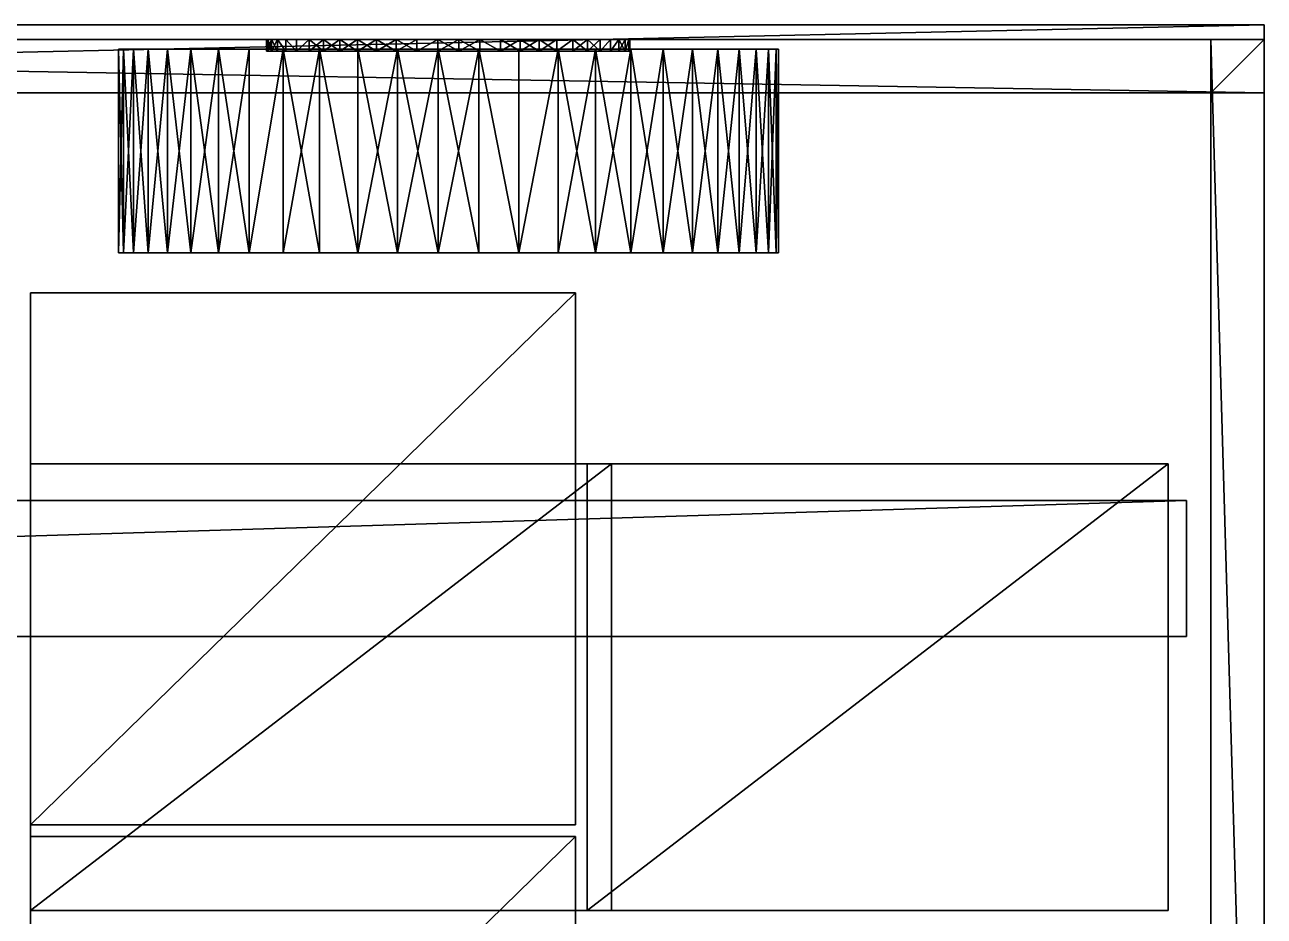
# Model space of a CAD drawing. Header units: millimetres. Extents: x -2048 to 3140, y -951 to 960.
# Drawn here: x 1864 to 3140, y 42 to 960 of the extents above; entities that cross this region are included whole.
import ezdxf

# ---------------------------------------------------------------- set-up
doc = ezdxf.new("R2010")
doc.units = ezdxf.units.MM

msp = doc.modelspace()

# ---------------------------------------------------------------- linework, layer by layer
at = {"layer": 'CAD_75LAB'}
for points in [[(3140, 960, 790), (3140, 960, 720), (-40, 960, 720)], [(3140, 960, 790), (-40, 960, 720), (-40, 960, 790)], [(3140, 960, 720), (-40, 890, 720), (-40, 960, 720)], [(3140, 960, 720), (3140, 890, 720), (-40, 890, 720)], [(3140, 960, 790), (-40, 960, 790), (-40, 890, 790)], [(3140, 960, 790), (-40, 890, 790), (3140, 890, 790)], [(3140, 890, 790), (3140, 890, 720), (3140, 960, 720)], [(3140, 890, 790), (3140, 960, 720), (3140, 960, 790)], [(3140, 945, 630), (-40, 945, 630), (-40, 945, 720)], [(3140, 945, 720), (3140, 945, 630), (-40, 945, 720)], [(3140, -945, 630), (-40, -945, 630), (-40, 945, 630)], [(3140, 945, 630), (3140, -945, 630), (-40, 945, 630)], [(3140, -945, 720), (-40, 945, 720), (-40, -945, 720)], [(3140, 945, 720), (-40, 945, 720), (3140, -945, 720)], [(3140, 945, 2610), (-40, 945, 2610), (-40, 945, 2665)], [(3140, 945, 2665), (3140, 945, 2610), (-40, 945, 2665)], [(3140, 890, 2610), (-40, 890, 2610), (-40, 945, 2610)], [(3140, 945, 2610), (3140, 890, 2610), (-40, 945, 2610)], [(3140, 890, 2665), (-40, 945, 2665), (-40, 890, 2665)], [(3140, 945, 2665), (-40, 945, 2665), (3140, 890, 2665)], [(2113, 933, 340), (2114.26, 933, 361.71), (2114.26, 945, 361.71)], [(2113, 933, 340), (2114.26, 945, 361.71), (2113, 945, 340)], [(2113, 933, 340), (2113, 945, 340), (2114.26, 945, 318.29)], [(2114.26, 933, 318.29), (2113, 933, 340), (2114.26, 945, 318.29)], [(2114.26, 945, 361.71), (2114.26, 945, 318.29), (2113, 945, 340)], [(2114.26, 933, 361.71), (2118.04, 933, 383.13), (2118.04, 945, 383.13)], [(2114.26, 933, 361.71), (2118.04, 945, 383.13), (2114.26, 945, 361.71)], [(2118.04, 933, 296.87), (2114.26, 933, 318.29), (2114.26, 945, 318.29)], [(2118.04, 933, 296.87), (2114.26, 945, 318.29), (2118.04, 945, 296.87)], [(2114.26, 945, 318.29), (2124.28, 945, 276.04), (2118.04, 945, 296.87)], [(2114.26, 945, 361.71), (2124.28, 945, 276.04), (2114.26, 945, 318.29)], [(2143.76, 945, 442.76), (2114.26, 945, 361.71), (2118.04, 945, 383.13)], [(2143.76, 945, 442.76), (2124.28, 945, 276.04), (2114.26, 945, 361.71)], [(2118.04, 933, 383.13), (2124.28, 933, 403.96), (2124.28, 945, 403.96)], [(2118.04, 933, 383.13), (2124.28, 945, 403.96), (2118.04, 945, 383.13)], [(2124.28, 933, 276.04), (2118.04, 933, 296.87), (2118.04, 945, 296.87)], [(2124.28, 933, 276.04), (2118.04, 945, 296.87), (2124.28, 945, 276.04)], [(2143.76, 945, 442.76), (2118.04, 945, 383.13), (2124.28, 945, 403.96)], [(2132.89, 933, 423.93), (2132.89, 945, 423.93), (2124.28, 945, 403.96)], [(2124.28, 933, 403.96), (2132.89, 933, 423.93), (2124.28, 945, 403.96)], [(2132.89, 933, 256.07), (2124.28, 933, 276.04), (2124.28, 945, 276.04)], [(2132.89, 933, 256.07), (2124.28, 945, 276.04), (2132.89, 945, 256.07)], [(2124.28, 945, 276.04), (2156.75, 945, 219.8), (2132.89, 945, 256.07)], [(2143.76, 945, 442.76), (2124.28, 945, 403.96), (2132.89, 945, 423.93)], [(2143.76, 945, 442.76), (2156.75, 945, 219.8), (2124.28, 945, 276.04)], [(2143.76, 933, 442.76), (2143.76, 945, 442.76), (2132.89, 945, 423.93)], [(2132.89, 933, 423.93), (2143.76, 933, 442.76), (2132.89, 945, 423.93)], [(2143.76, 933, 237.24), (2132.89, 933, 256.07), (2132.89, 945, 256.07)], [(2143.76, 933, 237.24), (2132.89, 945, 256.07), (2143.76, 945, 237.24)], [(2132.89, 945, 256.07), (2156.75, 945, 219.8), (2143.76, 945, 237.24)], [(2143.76, 933, 442.76), (2156.75, 945, 460.2), (2143.76, 945, 442.76)], [(2143.76, 933, 442.76), (2156.75, 933, 460.2), (2156.75, 945, 460.2)], [(2143.76, 933, 237.24), (2143.76, 945, 237.24), (2156.75, 945, 219.8)], [(2156.75, 933, 219.8), (2143.76, 933, 237.24), (2156.75, 945, 219.8)], [(2353.63, 945, 519.14), (2156.75, 945, 219.8), (2143.76, 945, 442.76)], [(2353.63, 945, 519.14), (2143.76, 945, 442.76), (2156.75, 945, 460.2)], [(2156.75, 933, 460.2), (2171.67, 945, 476.02), (2156.75, 945, 460.2)], [(2156.75, 933, 460.2), (2171.67, 933, 476.02), (2171.67, 945, 476.02)], [(2171.67, 933, 203.98), (2156.75, 933, 219.8), (2156.75, 945, 219.8)], [(2171.67, 933, 203.98), (2156.75, 945, 219.8), (2171.67, 945, 203.98)], [(2188.33, 945, 190), (2171.67, 945, 203.98), (2156.75, 945, 219.8)], [(2246.37, 945, 160.86), (2188.33, 945, 190), (2156.75, 945, 219.8)], [(2188.33, 945, 490), (2156.75, 945, 460.2), (2171.67, 945, 476.02)], [(2475.72, 945, 276.04), (2246.37, 945, 160.86), (2156.75, 945, 219.8)], [(2353.63, 945, 519.14), (2475.72, 945, 276.04), (2156.75, 945, 219.8)], [(2353.63, 945, 519.14), (2156.75, 945, 460.2), (2188.33, 945, 490)], [(2171.67, 933, 476.02), (2188.33, 945, 490), (2171.67, 945, 476.02)], [(2171.67, 933, 476.02), (2188.33, 933, 490), (2188.33, 945, 490)], [(2188.33, 933, 190), (2171.67, 933, 203.98), (2171.67, 945, 203.98)], [(2188.33, 933, 190), (2171.67, 945, 203.98), (2188.33, 945, 190)], [(2188.33, 933, 490), (2206.5, 945, 501.95), (2188.33, 945, 490)], [(2188.33, 933, 490), (2206.5, 933, 501.95), (2206.5, 945, 501.95)], [(2206.5, 933, 178.05), (2188.33, 933, 190), (2188.33, 945, 190)], [(2206.5, 933, 178.05), (2188.33, 945, 190), (2206.5, 945, 178.05)], [(2225.93, 945, 168.29), (2206.5, 945, 178.05), (2188.33, 945, 190)], [(2246.37, 945, 160.86), (2225.93, 945, 168.29), (2188.33, 945, 190)], [(2246.37, 945, 519.14), (2188.33, 945, 490), (2206.5, 945, 501.95)], [(2353.63, 945, 519.14), (2188.33, 945, 490), (2246.37, 945, 519.14)], [(2206.5, 933, 501.95), (2225.93, 945, 511.71), (2206.5, 945, 501.95)], [(2206.5, 933, 501.95), (2225.93, 933, 511.71), (2225.93, 945, 511.71)], [(2225.93, 933, 168.29), (2206.5, 933, 178.05), (2206.5, 945, 178.05)], [(2225.93, 933, 168.29), (2206.5, 945, 178.05), (2225.93, 945, 168.29)], [(2246.37, 945, 519.14), (2206.5, 945, 501.95), (2225.93, 945, 511.71)], [(2246.37, 933, 519.14), (2246.37, 945, 519.14), (2225.93, 945, 511.71)], [(2225.93, 933, 511.71), (2246.37, 933, 519.14), (2225.93, 945, 511.71)], [(2225.93, 933, 168.29), (2225.93, 945, 168.29), (2246.37, 945, 160.86)], [(2246.37, 933, 160.86), (2225.93, 933, 168.29), (2246.37, 945, 160.86)], [(2246.37, 933, 519.14), (2267.53, 945, 524.16), (2246.37, 945, 519.14)], [(2246.37, 933, 519.14), (2267.53, 933, 524.16), (2267.53, 945, 524.16)], [(2267.53, 933, 155.84), (2246.37, 933, 160.86), (2246.37, 945, 160.86)], [(2267.53, 933, 155.84), (2246.37, 945, 160.86), (2267.53, 945, 155.84)], [(2310.87, 945, 153.32), (2267.53, 945, 155.84), (2246.37, 945, 160.86)], [(2332.47, 945, 155.84), (2310.87, 945, 153.32), (2246.37, 945, 160.86)], [(2475.72, 945, 276.04), (2332.47, 945, 155.84), (2246.37, 945, 160.86)], [(2332.47, 945, 524.16), (2246.37, 945, 519.14), (2267.53, 945, 524.16)], [(2353.63, 945, 519.14), (2246.37, 945, 519.14), (2332.47, 945, 524.16)], [(2267.53, 933, 524.16), (2289.13, 945, 526.68), (2267.53, 945, 524.16)], [(2267.53, 933, 524.16), (2289.13, 933, 526.68), (2289.13, 945, 526.68)], [(2267.53, 933, 155.84), (2267.53, 945, 155.84), (2289.13, 945, 153.32)], [(2289.13, 933, 153.32), (2267.53, 933, 155.84), (2289.13, 945, 153.32)], [(2310.87, 945, 153.32), (2289.13, 945, 153.32), (2267.53, 945, 155.84)], [(2332.47, 945, 524.16), (2267.53, 945, 524.16), (2289.13, 945, 526.68)], [(2289.13, 933, 526.68), (2310.87, 945, 526.68), (2289.13, 945, 526.68)], [(2289.13, 933, 526.68), (2310.87, 933, 526.68), (2310.87, 945, 526.68)], [(2310.87, 933, 153.32), (2289.13, 933, 153.32), (2289.13, 945, 153.32)], [(2310.87, 933, 153.32), (2289.13, 945, 153.32), (2310.87, 945, 153.32)], [(2332.47, 945, 524.16), (2289.13, 945, 526.68), (2310.87, 945, 526.68)], [(2310.87, 933, 526.68), (2332.47, 933, 524.16), (2332.47, 945, 524.16)], [(2310.87, 933, 526.68), (2332.47, 945, 524.16), (2310.87, 945, 526.68)], [(2332.47, 933, 155.84), (2310.87, 933, 153.32), (2310.87, 945, 153.32)], [(2332.47, 933, 155.84), (2310.87, 945, 153.32), (2332.47, 945, 155.84)], [(2353.63, 933, 519.14), (2353.63, 945, 519.14), (2332.47, 945, 524.16)], [(2332.47, 933, 524.16), (2353.63, 933, 519.14), (2332.47, 945, 524.16)], [(2353.63, 933, 160.86), (2332.47, 933, 155.84), (2332.47, 945, 155.84)], [(2353.63, 933, 160.86), (2332.47, 945, 155.84), (2353.63, 945, 160.86)], [(2411.67, 945, 190), (2353.63, 945, 160.86), (2332.47, 945, 155.84)], [(2475.72, 945, 276.04), (2411.67, 945, 190), (2332.47, 945, 155.84)], [(2353.63, 933, 519.14), (2374.07, 933, 511.71), (2374.07, 945, 511.71)], [(2353.63, 933, 519.14), (2374.07, 945, 511.71), (2353.63, 945, 519.14)], [(2374.07, 933, 168.29), (2353.63, 933, 160.86), (2353.63, 945, 160.86)], [(2374.07, 933, 168.29), (2353.63, 945, 160.86), (2374.07, 945, 168.29)], [(2393.5, 945, 178.05), (2374.07, 945, 168.29), (2353.63, 945, 160.86)], [(2411.67, 945, 190), (2393.5, 945, 178.05), (2353.63, 945, 160.86)], [(2393.5, 945, 501.95), (2475.72, 945, 276.04), (2353.63, 945, 519.14)], [(2393.5, 945, 501.95), (2353.63, 945, 519.14), (2374.07, 945, 511.71)], [(2374.07, 933, 511.71), (2393.5, 933, 501.95), (2393.5, 945, 501.95)], [(2374.07, 933, 511.71), (2393.5, 945, 501.95), (2374.07, 945, 511.71)], [(2393.5, 933, 178.05), (2374.07, 933, 168.29), (2374.07, 945, 168.29)], [(2393.5, 933, 178.05), (2374.07, 945, 168.29), (2393.5, 945, 178.05)], [(2393.5, 933, 501.95), (2411.67, 933, 490), (2411.67, 945, 490)], [(2393.5, 933, 501.95), (2411.67, 945, 490), (2393.5, 945, 501.95)], [(2411.67, 933, 190), (2393.5, 945, 178.05), (2411.67, 945, 190)], [(2411.67, 933, 190), (2393.5, 933, 178.05), (2393.5, 945, 178.05)], [(2393.5, 945, 501.95), (2467.11, 945, 423.93), (2475.72, 945, 276.04)], [(2428.33, 945, 476.02), (2393.5, 945, 501.95), (2411.67, 945, 490)], [(2428.33, 945, 476.02), (2467.11, 945, 423.93), (2393.5, 945, 501.95)], [(2411.67, 933, 490), (2428.33, 933, 476.02), (2428.33, 945, 476.02)], [(2411.67, 933, 490), (2428.33, 945, 476.02), (2411.67, 945, 490)], [(2411.67, 933, 190), (2411.67, 945, 190), (2428.33, 945, 203.98)], [(2428.33, 933, 203.98), (2411.67, 933, 190), (2428.33, 945, 203.98)], [(2456.24, 945, 237.24), (2428.33, 945, 203.98), (2411.67, 945, 190)], [(2467.11, 945, 256.07), (2456.24, 945, 237.24), (2411.67, 945, 190)], [(2475.72, 945, 276.04), (2467.11, 945, 256.07), (2411.67, 945, 190)], [(2443.25, 933, 460.2), (2443.25, 945, 460.2), (2428.33, 945, 476.02)], [(2428.33, 933, 476.02), (2443.25, 933, 460.2), (2428.33, 945, 476.02)], [(2428.33, 933, 203.98), (2428.33, 945, 203.98), (2443.25, 945, 219.8)], [(2443.25, 933, 219.8), (2428.33, 933, 203.98), (2443.25, 945, 219.8)], [(2456.24, 945, 237.24), (2443.25, 945, 219.8), (2428.33, 945, 203.98)], [(2428.33, 945, 476.02), (2456.24, 945, 442.76), (2467.11, 945, 423.93)], [(2428.33, 945, 476.02), (2443.25, 945, 460.2), (2456.24, 945, 442.76)], [(2443.25, 933, 460.2), (2456.24, 933, 442.76), (2456.24, 945, 442.76)], [(2443.25, 933, 460.2), (2456.24, 945, 442.76), (2443.25, 945, 460.2)], [(2456.24, 933, 237.24), (2443.25, 945, 219.8), (2456.24, 945, 237.24)], [(2456.24, 933, 237.24), (2443.25, 933, 219.8), (2443.25, 945, 219.8)], [(2456.24, 933, 442.76), (2467.11, 933, 423.93), (2467.11, 945, 423.93)], [(2456.24, 933, 442.76), (2467.11, 945, 423.93), (2456.24, 945, 442.76)], [(2456.24, 933, 237.24), (2456.24, 945, 237.24), (2467.11, 945, 256.07)], [(2467.11, 933, 256.07), (2456.24, 933, 237.24), (2467.11, 945, 256.07)], [(2467.11, 933, 423.93), (2475.72, 933, 403.96), (2475.72, 945, 403.96)], [(2467.11, 933, 423.93), (2475.72, 945, 403.96), (2467.11, 945, 423.93)], [(2467.11, 933, 256.07), (2467.11, 945, 256.07), (2475.72, 945, 276.04)], [(2475.72, 933, 276.04), (2467.11, 933, 256.07), (2475.72, 945, 276.04)], [(2467.11, 945, 423.93), (2475.72, 945, 403.96), (2475.72, 945, 276.04)], [(2475.72, 933, 403.96), (2481.96, 933, 383.13), (2481.96, 945, 383.13)], [(2475.72, 933, 403.96), (2481.96, 945, 383.13), (2475.72, 945, 403.96)], [(2481.96, 933, 296.87), (2475.72, 945, 276.04), (2481.96, 945, 296.87)], [(2481.96, 933, 296.87), (2475.72, 933, 276.04), (2475.72, 945, 276.04)], [(2487, 945, 340), (2481.96, 945, 296.87), (2475.72, 945, 276.04)], [(2485.74, 945, 361.71), (2487, 945, 340), (2475.72, 945, 276.04)], [(2475.72, 945, 403.96), (2481.96, 945, 383.13), (2485.74, 945, 361.71)], [(2475.72, 945, 403.96), (2485.74, 945, 361.71), (2475.72, 945, 276.04)], [(2481.96, 933, 383.13), (2485.74, 933, 361.71), (2485.74, 945, 361.71)], [(2481.96, 933, 383.13), (2485.74, 945, 361.71), (2481.96, 945, 383.13)], [(2481.96, 933, 296.87), (2481.96, 945, 296.87), (2485.74, 945, 318.29)], [(2485.74, 933, 318.29), (2481.96, 933, 296.87), (2485.74, 945, 318.29)], [(2487, 945, 340), (2485.74, 945, 318.29), (2481.96, 945, 296.87)], [(2485.74, 933, 361.71), (2487, 933, 340), (2487, 945, 340)], [(2485.74, 933, 361.71), (2487, 945, 340), (2485.74, 945, 361.71)], [(2487, 933, 340), (2485.74, 945, 318.29), (2487, 945, 340)], [(2487, 933, 340), (2485.74, 933, 318.29), (2485.74, 945, 318.29)], [(3085, 945, 2610), (3085, 945, 720), (3085, 890, 720)], [(3085, 890, 2610), (3085, 945, 2610), (3085, 890, 720)], [(3085, 945, 2610), (3140, 945, 720), (3085, 945, 720)], [(3140, 945, 2610), (3140, 945, 720), (3085, 945, 2610)], [(3140, 945, 720), (3085, 890, 720), (3085, 945, 720)], [(3140, 945, 720), (3140, 890, 720), (3085, 890, 720)], [(3140, 945, 2610), (3085, 945, 2610), (3085, 890, 2610)], [(3140, 945, 2610), (3085, 890, 2610), (3140, 890, 2610)], [(3085, -945, 2610), (3085, 945, 2665), (3085, 945, 2610)], [(3085, -945, 2665), (3085, 945, 2665), (3085, -945, 2610)], [(3140, 945, 2665), (3140, 945, 2610), (3085, 945, 2610)], [(3140, 945, 2665), (3085, 945, 2610), (3085, 945, 2665)], [(3085, 945, 2610), (3140, -945, 2610), (3085, -945, 2610)], [(3140, 945, 2610), (3140, -945, 2610), (3085, 945, 2610)], [(3085, 945, 2665), (3085, -945, 2665), (3140, -945, 2665)], [(3140, 945, 2665), (3085, 945, 2665), (3140, -945, 2665)], [(3140, -945, 720), (3140, -945, 630), (3140, 945, 630)], [(3140, -945, 720), (3140, 945, 630), (3140, 945, 720)], [(3140, 945, 2610), (3140, 890, 720), (3140, 945, 720)], [(3140, 890, 2610), (3140, 890, 720), (3140, 945, 2610)], [(3140, 890, 2665), (3140, 890, 2610), (3140, 945, 2610)], [(3140, 890, 2665), (3140, 945, 2610), (3140, 945, 2665)], [(3140, -945, 2610), (3140, 945, 2610), (3140, 945, 2665)], [(3140, -945, 2665), (3140, -945, 2610), (3140, 945, 2665)], [(1960.64, 725, 360.93), (1965.79, 725, 402.47), (1965.79, 935, 402.47)], [(1960.64, 725, 360.93), (1965.79, 935, 402.47), (1960.64, 935, 360.93)], [(1960.64, 725, 360.93), (1960.64, 935, 360.93), (1960.64, 935, 319.07)], [(1960.64, 725, 319.07), (1960.64, 725, 360.93), (1960.64, 935, 319.07)], [(1965.79, 725, 277.53), (1960.64, 725, 319.07), (1960.64, 935, 319.07)], [(1965.79, 725, 277.53), (1960.64, 935, 319.07), (1965.79, 935, 277.53)], [(1965.79, 935, 402.47), (1960.64, 935, 319.07), (1960.64, 935, 360.93)], [(1976, 935, 443.07), (1960.64, 935, 319.07), (1965.79, 935, 402.47)], [(1991.12, 935, 482.11), (1965.79, 935, 277.53), (1960.64, 935, 319.07)], [(1991.12, 935, 482.11), (1960.64, 935, 319.07), (1976, 935, 443.07)], [(1965.79, 725, 402.47), (1976, 725, 443.07), (1976, 935, 443.07)], [(1965.79, 725, 402.47), (1976, 935, 443.07), (1965.79, 935, 402.47)], [(1976, 725, 236.93), (1965.79, 725, 277.53), (1965.79, 935, 277.53)], [(1976, 725, 236.93), (1965.79, 935, 277.53), (1976, 935, 236.93)], [(1965.79, 935, 277.53), (2095.1, 935, 68.67), (2063.31, 935, 95.91)], [(1965.79, 935, 277.53), (2063.31, 935, 95.91), (1976, 935, 236.93)], [(1991.12, 935, 482.11), (2095.1, 935, 68.67), (1965.79, 935, 277.53)], [(1976, 725, 443.07), (1991.12, 935, 482.11), (1976, 935, 443.07)], [(1976, 725, 443.07), (1991.12, 725, 482.11), (1991.12, 935, 482.11)], [(1991.12, 725, 197.89), (1976, 725, 236.93), (1976, 935, 236.93)], [(1991.12, 725, 197.89), (1976, 935, 236.93), (1991.12, 935, 197.89)], [(1976, 935, 236.93), (2063.31, 935, 95.91), (1991.12, 935, 197.89)], [(1991.12, 725, 482.11), (2010.93, 935, 518.99), (1991.12, 935, 482.11)], [(1991.12, 725, 482.11), (2010.93, 725, 518.99), (2010.93, 935, 518.99)], [(2010.93, 725, 161.01), (1991.12, 725, 197.89), (1991.12, 935, 197.89)], [(2010.93, 725, 161.01), (1991.12, 935, 197.89), (2010.93, 935, 161.01)], [(1991.12, 935, 197.89), (2063.31, 935, 95.91), (2010.93, 935, 161.01)], [(2010.93, 935, 518.99), (2095.1, 935, 68.67), (1991.12, 935, 482.11)], [(2010.93, 725, 518.99), (2035.11, 935, 553.15), (2010.93, 935, 518.99)], [(2010.93, 725, 518.99), (2035.11, 725, 553.15), (2035.11, 935, 553.15)], [(2035.11, 725, 126.85), (2010.93, 725, 161.01), (2010.93, 935, 161.01)], [(2035.11, 725, 126.85), (2010.93, 935, 161.01), (2035.11, 935, 126.85)], [(2010.93, 935, 161.01), (2063.31, 935, 95.91), (2035.11, 935, 126.85)], [(2063.31, 935, 584.09), (2010.93, 935, 518.99), (2035.11, 935, 553.15)], [(2063.31, 935, 584.09), (2095.1, 935, 68.67), (2010.93, 935, 518.99)], [(2035.11, 725, 553.15), (2063.31, 935, 584.09), (2035.11, 935, 553.15)], [(2035.11, 725, 553.15), (2063.31, 725, 584.09), (2063.31, 935, 584.09)], [(2063.31, 725, 95.91), (2035.11, 725, 126.85), (2035.11, 935, 126.85)], [(2063.31, 725, 95.91), (2035.11, 935, 126.85), (2063.31, 935, 95.91)], [(2063.31, 725, 584.09), (2095.1, 935, 611.33), (2063.31, 935, 584.09)], [(2063.31, 725, 584.09), (2095.1, 725, 611.33), (2095.1, 935, 611.33)], [(2095.1, 725, 68.67), (2063.31, 725, 95.91), (2063.31, 935, 95.91)], [(2095.1, 725, 68.67), (2063.31, 935, 95.91), (2095.1, 935, 68.67)], [(2247.85, 935, 675.98), (2095.1, 935, 68.67), (2063.31, 935, 584.09)], [(2247.85, 935, 675.98), (2063.31, 935, 584.09), (2095.1, 935, 611.33)], [(2095.1, 725, 611.33), (2130, 935, 634.45), (2095.1, 935, 611.33)], [(2095.1, 725, 611.33), (2130, 725, 634.45), (2130, 935, 634.45)], [(2095.1, 725, 68.67), (2095.1, 935, 68.67), (2130, 935, 45.55)], [(2130, 725, 45.55), (2095.1, 725, 68.67), (2130, 935, 45.55)], [(2247.85, 935, 4.02), (2130, 935, 45.55), (2095.1, 935, 68.67)], [(2247.85, 935, 675.98), (2095.1, 935, 611.33), (2130, 935, 634.45)], [(2247.85, 935, 675.98), (2247.85, 935, 4.02), (2095.1, 935, 68.67)], [(2114.26, 933, 361.71), (2113, 933, 340), (2114.26, 933, 318.29)], [(2114.26, 933, 318.29), (2118.04, 933, 296.87), (2124.28, 933, 276.04)], [(2114.26, 933, 361.71), (2114.26, 933, 318.29), (2124.28, 933, 276.04)], [(2143.76, 933, 442.76), (2118.04, 933, 383.13), (2114.26, 933, 361.71)], [(2143.76, 933, 442.76), (2114.26, 933, 361.71), (2124.28, 933, 276.04)], [(2143.76, 933, 442.76), (2124.28, 933, 403.96), (2118.04, 933, 383.13)], [(2124.28, 933, 276.04), (2132.89, 933, 256.07), (2156.75, 933, 219.8)], [(2143.76, 933, 442.76), (2132.89, 933, 423.93), (2124.28, 933, 403.96)], [(2143.76, 933, 442.76), (2124.28, 933, 276.04), (2156.75, 933, 219.8)], [(2130, 725, 634.45), (2167.47, 935, 653.11), (2130, 935, 634.45)], [(2130, 725, 634.45), (2167.47, 725, 653.11), (2167.47, 935, 653.11)], [(2167.47, 725, 26.89), (2130, 725, 45.55), (2130, 935, 45.55)], [(2167.47, 725, 26.89), (2130, 935, 45.55), (2167.47, 935, 26.89)], [(2247.85, 935, 4.02), (2167.47, 935, 26.89), (2130, 935, 45.55)], [(2247.85, 935, 675.98), (2130, 935, 634.45), (2167.47, 935, 653.11)], [(2132.89, 933, 256.07), (2143.76, 933, 237.24), (2156.75, 933, 219.8)], [(2353.63, 933, 519.14), (2143.76, 933, 442.76), (2156.75, 933, 219.8)], [(2353.63, 933, 519.14), (2156.75, 933, 460.2), (2143.76, 933, 442.76)], [(2188.33, 933, 190), (2156.75, 933, 219.8), (2171.67, 933, 203.98)], [(2246.37, 933, 160.86), (2156.75, 933, 219.8), (2188.33, 933, 190)], [(2188.33, 933, 490), (2171.67, 933, 476.02), (2156.75, 933, 460.2)], [(2475.72, 933, 276.04), (2156.75, 933, 219.8), (2246.37, 933, 160.86)], [(2353.63, 933, 519.14), (2156.75, 933, 219.8), (2475.72, 933, 276.04)], [(2353.63, 933, 519.14), (2188.33, 933, 490), (2156.75, 933, 460.2)], [(2206.95, 725, 667.02), (2206.95, 935, 667.02), (2167.47, 935, 653.11)], [(2167.47, 725, 653.11), (2206.95, 725, 667.02), (2167.47, 935, 653.11)], [(2206.95, 725, 12.98), (2167.47, 725, 26.89), (2167.47, 935, 26.89)], [(2206.95, 725, 12.98), (2167.47, 935, 26.89), (2206.95, 935, 12.98)], [(2247.85, 935, 4.02), (2206.95, 935, 12.98), (2167.47, 935, 26.89)], [(2247.85, 935, 675.98), (2167.47, 935, 653.11), (2206.95, 935, 667.02)], [(2225.93, 933, 168.29), (2188.33, 933, 190), (2206.5, 933, 178.05)], [(2246.37, 933, 160.86), (2188.33, 933, 190), (2225.93, 933, 168.29)], [(2246.37, 933, 519.14), (2206.5, 933, 501.95), (2188.33, 933, 490)], [(2353.63, 933, 519.14), (2246.37, 933, 519.14), (2188.33, 933, 490)], [(2246.37, 933, 519.14), (2225.93, 933, 511.71), (2206.5, 933, 501.95)], [(2206.95, 725, 667.02), (2247.85, 935, 675.98), (2206.95, 935, 667.02)], [(2206.95, 725, 667.02), (2247.85, 725, 675.98), (2247.85, 935, 675.98)], [(2247.85, 725, 4.02), (2206.95, 725, 12.98), (2206.95, 935, 12.98)], [(2247.85, 725, 4.02), (2206.95, 935, 12.98), (2247.85, 935, 4.02)], [(2310.87, 933, 153.32), (2246.37, 933, 160.86), (2267.53, 933, 155.84)], [(2332.47, 933, 155.84), (2246.37, 933, 160.86), (2310.87, 933, 153.32)], [(2475.72, 933, 276.04), (2246.37, 933, 160.86), (2332.47, 933, 155.84)], [(2332.47, 933, 524.16), (2267.53, 933, 524.16), (2246.37, 933, 519.14)], [(2353.63, 933, 519.14), (2332.47, 933, 524.16), (2246.37, 933, 519.14)], [(2247.85, 725, 675.98), (2289.53, 725, 679.84), (2289.53, 935, 679.84)], [(2247.85, 725, 675.98), (2289.53, 935, 679.84), (2247.85, 935, 675.98)], [(2289.53, 725, 0.16), (2247.85, 725, 4.02), (2247.85, 935, 4.02)], [(2289.53, 725, 0.16), (2247.85, 935, 4.02), (2289.53, 935, 0.16)], [(2413, 935, 19.33), (2289.53, 935, 0.16), (2247.85, 935, 4.02)], [(2247.85, 935, 675.98), (2413, 935, 19.33), (2247.85, 935, 4.02)], [(2289.53, 935, 679.84), (2413, 935, 19.33), (2247.85, 935, 675.98)], [(2310.87, 933, 153.32), (2267.53, 933, 155.84), (2289.13, 933, 153.32)], [(2332.47, 933, 524.16), (2289.13, 933, 526.68), (2267.53, 933, 524.16)], [(2332.47, 933, 524.16), (2310.87, 933, 526.68), (2289.13, 933, 526.68)], [(2289.53, 725, 679.84), (2331.37, 725, 678.55), (2331.37, 935, 678.55)], [(2289.53, 725, 679.84), (2331.37, 935, 678.55), (2289.53, 935, 679.84)], [(2331.37, 725, 1.45), (2289.53, 725, 0.16), (2289.53, 935, 0.16)], [(2331.37, 725, 1.45), (2289.53, 935, 0.16), (2331.37, 935, 1.45)], [(2372.74, 935, 7.87), (2331.37, 935, 1.45), (2289.53, 935, 0.16)], [(2413, 935, 19.33), (2372.74, 935, 7.87), (2289.53, 935, 0.16)], [(2413, 935, 660.67), (2289.53, 935, 679.84), (2331.37, 935, 678.55)], [(2413, 935, 660.67), (2413, 935, 19.33), (2289.53, 935, 679.84)], [(2372.74, 725, 672.13), (2372.74, 935, 672.13), (2331.37, 935, 678.55)], [(2331.37, 725, 678.55), (2372.74, 725, 672.13), (2331.37, 935, 678.55)], [(2372.74, 725, 7.87), (2331.37, 725, 1.45), (2331.37, 935, 1.45)], [(2372.74, 725, 7.87), (2331.37, 935, 1.45), (2372.74, 935, 7.87)], [(2413, 935, 660.67), (2331.37, 935, 678.55), (2372.74, 935, 672.13)], [(2411.67, 933, 190), (2332.47, 933, 155.84), (2353.63, 933, 160.86)], [(2475.72, 933, 276.04), (2332.47, 933, 155.84), (2411.67, 933, 190)], [(2393.5, 933, 178.05), (2353.63, 933, 160.86), (2374.07, 933, 168.29)], [(2411.67, 933, 190), (2353.63, 933, 160.86), (2393.5, 933, 178.05)], [(2393.5, 933, 501.95), (2353.63, 933, 519.14), (2475.72, 933, 276.04)], [(2393.5, 933, 501.95), (2374.07, 933, 511.71), (2353.63, 933, 519.14)], [(2372.74, 725, 672.13), (2413, 725, 660.67), (2413, 935, 660.67)], [(2372.74, 725, 672.13), (2413, 935, 660.67), (2372.74, 935, 672.13)], [(2372.74, 725, 7.87), (2372.74, 935, 7.87), (2413, 935, 19.33)], [(2413, 725, 19.33), (2372.74, 725, 7.87), (2413, 935, 19.33)], [(2393.5, 933, 501.95), (2475.72, 933, 276.04), (2467.11, 933, 423.93)], [(2428.33, 933, 476.02), (2411.67, 933, 490), (2393.5, 933, 501.95)], [(2428.33, 933, 476.02), (2393.5, 933, 501.95), (2467.11, 933, 423.93)], [(2456.24, 933, 237.24), (2411.67, 933, 190), (2428.33, 933, 203.98)], [(2467.11, 933, 256.07), (2411.67, 933, 190), (2456.24, 933, 237.24)], [(2475.72, 933, 276.04), (2411.67, 933, 190), (2467.11, 933, 256.07)], [(2413, 725, 660.67), (2451.55, 725, 644.36), (2451.55, 935, 644.36)], [(2413, 725, 660.67), (2451.55, 935, 644.36), (2413, 935, 660.67)], [(2451.55, 725, 35.64), (2413, 725, 19.33), (2413, 935, 19.33)], [(2451.55, 725, 35.64), (2413, 935, 19.33), (2451.55, 935, 35.64)], [(2521.21, 935, 81.8), (2451.55, 935, 35.64), (2413, 935, 19.33)], [(2451.55, 935, 644.36), (2413, 935, 19.33), (2413, 935, 660.67)], [(2451.55, 935, 644.36), (2521.21, 935, 81.8), (2413, 935, 19.33)], [(2456.24, 933, 237.24), (2428.33, 933, 203.98), (2443.25, 933, 219.8)], [(2428.33, 933, 476.02), (2467.11, 933, 423.93), (2456.24, 933, 442.76)], [(2428.33, 933, 476.02), (2456.24, 933, 442.76), (2443.25, 933, 460.2)], [(2451.55, 725, 644.36), (2487.8, 725, 623.42), (2487.8, 935, 623.42)], [(2451.55, 725, 644.36), (2487.8, 935, 623.42), (2451.55, 935, 644.36)], [(2487.8, 725, 56.58), (2451.55, 725, 35.64), (2451.55, 935, 35.64)], [(2487.8, 725, 56.58), (2451.55, 935, 35.64), (2487.8, 935, 56.58)], [(2521.21, 935, 81.8), (2487.8, 935, 56.58), (2451.55, 935, 35.64)], [(2451.55, 935, 644.36), (2617.04, 935, 217.18), (2521.21, 935, 81.8)], [(2451.55, 935, 644.36), (2617.04, 935, 462.82), (2617.04, 935, 217.18)], [(2599.54, 935, 500.85), (2617.04, 935, 462.82), (2451.55, 935, 644.36)], [(2521.21, 935, 598.2), (2451.55, 935, 644.36), (2487.8, 935, 623.42)], [(2551.26, 935, 569.06), (2599.54, 935, 500.85), (2451.55, 935, 644.36)], [(2551.26, 935, 569.06), (2451.55, 935, 644.36), (2521.21, 935, 598.2)], [(2467.11, 933, 423.93), (2475.72, 933, 276.04), (2475.72, 933, 403.96)], [(2487, 933, 340), (2475.72, 933, 276.04), (2481.96, 933, 296.87)], [(2485.74, 933, 361.71), (2475.72, 933, 276.04), (2487, 933, 340)], [(2475.72, 933, 403.96), (2485.74, 933, 361.71), (2481.96, 933, 383.13)], [(2475.72, 933, 403.96), (2475.72, 933, 276.04), (2485.74, 933, 361.71)], [(2487, 933, 340), (2481.96, 933, 296.87), (2485.74, 933, 318.29)], [(2487.8, 725, 623.42), (2521.21, 725, 598.2), (2521.21, 935, 598.2)], [(2487.8, 725, 623.42), (2521.21, 935, 598.2), (2487.8, 935, 623.42)], [(2521.21, 725, 81.8), (2487.8, 725, 56.58), (2487.8, 935, 56.58)], [(2521.21, 725, 81.8), (2487.8, 935, 56.58), (2521.21, 935, 81.8)], [(2551.26, 725, 569.06), (2551.26, 935, 569.06), (2521.21, 935, 598.2)], [(2521.21, 725, 598.2), (2551.26, 725, 569.06), (2521.21, 935, 598.2)], [(2521.21, 725, 81.8), (2521.21, 935, 81.8), (2551.26, 935, 110.94)], [(2551.26, 725, 110.94), (2521.21, 725, 81.8), (2551.26, 935, 110.94)], [(2617.04, 935, 217.18), (2551.26, 935, 110.94), (2521.21, 935, 81.8)], [(2577.51, 725, 536.44), (2577.51, 935, 536.44), (2551.26, 935, 569.06)], [(2551.26, 725, 569.06), (2577.51, 725, 536.44), (2551.26, 935, 569.06)], [(2551.26, 725, 110.94), (2551.26, 935, 110.94), (2577.51, 935, 143.56)], [(2577.51, 725, 143.56), (2551.26, 725, 110.94), (2577.51, 935, 143.56)], [(2617.04, 935, 217.18), (2577.51, 935, 143.56), (2551.26, 935, 110.94)], [(2551.26, 935, 569.06), (2577.51, 935, 536.44), (2599.54, 935, 500.85)], [(2577.51, 725, 536.44), (2599.54, 725, 500.85), (2599.54, 935, 500.85)], [(2577.51, 725, 536.44), (2599.54, 935, 500.85), (2577.51, 935, 536.44)], [(2599.54, 725, 179.15), (2577.51, 725, 143.56), (2577.51, 935, 143.56)], [(2599.54, 725, 179.15), (2577.51, 935, 143.56), (2599.54, 935, 179.15)], [(2617.04, 935, 217.18), (2599.54, 935, 179.15), (2577.51, 935, 143.56)], [(2599.54, 725, 500.85), (2617.04, 725, 462.82), (2617.04, 935, 462.82)], [(2599.54, 725, 500.85), (2617.04, 935, 462.82), (2599.54, 935, 500.85)], [(2617.04, 725, 217.18), (2599.54, 935, 179.15), (2617.04, 935, 217.18)], [(2617.04, 725, 217.18), (2599.54, 725, 179.15), (2599.54, 935, 179.15)], [(2617.04, 725, 462.82), (2629.73, 725, 422.93), (2629.73, 935, 422.93)], [(2617.04, 725, 462.82), (2629.73, 935, 422.93), (2617.04, 935, 462.82)], [(2629.73, 725, 257.07), (2617.04, 935, 217.18), (2629.73, 935, 257.07)], [(2629.73, 725, 257.07), (2617.04, 725, 217.18), (2617.04, 935, 217.18)], [(2637.42, 935, 298.22), (2629.73, 935, 257.07), (2617.04, 935, 217.18)], [(2640, 935, 340), (2637.42, 935, 298.22), (2617.04, 935, 217.18)], [(2637.42, 935, 381.78), (2640, 935, 340), (2617.04, 935, 217.18)], [(2629.73, 935, 422.93), (2637.42, 935, 381.78), (2617.04, 935, 217.18)], [(2617.04, 935, 462.82), (2629.73, 935, 422.93), (2617.04, 935, 217.18)], [(2629.73, 725, 422.93), (2637.42, 725, 381.78), (2637.42, 935, 381.78)], [(2629.73, 725, 422.93), (2637.42, 935, 381.78), (2629.73, 935, 422.93)], [(2637.42, 725, 298.22), (2629.73, 935, 257.07), (2637.42, 935, 298.22)], [(2637.42, 725, 298.22), (2629.73, 725, 257.07), (2629.73, 935, 257.07)], [(2640, 725, 340), (2640, 935, 340), (2637.42, 935, 381.78)], [(2637.42, 725, 381.78), (2640, 725, 340), (2637.42, 935, 381.78)], [(2640, 725, 340), (2637.42, 935, 298.22), (2640, 935, 340)], [(2640, 725, 340), (2637.42, 725, 298.22), (2637.42, 935, 298.22)], [(3140, 890, 2610), (-40, 890, 2665), (-40, 890, 2610)], [(3140, 890, 2665), (-40, 890, 2665), (3140, 890, 2610)], [(3140, 890, 790), (-40, 890, 720), (3140, 890, 720)], [(3140, 890, 790), (-40, 890, 790), (-40, 890, 720)], [(3085, 890, 2610), (3085, 890, 720), (3140, 890, 720)], [(3140, 890, 2610), (3085, 890, 2610), (3140, 890, 720)], [(1965.79, 725, 402.47), (1960.64, 725, 360.93), (1960.64, 725, 319.07)], [(1976, 725, 443.07), (1965.79, 725, 402.47), (1960.64, 725, 319.07)], [(1991.12, 725, 482.11), (1960.64, 725, 319.07), (1965.79, 725, 277.53)], [(1991.12, 725, 482.11), (1976, 725, 443.07), (1960.64, 725, 319.07)], [(1965.79, 725, 277.53), (2063.31, 725, 95.91), (2095.1, 725, 68.67)], [(1965.79, 725, 277.53), (1976, 725, 236.93), (2063.31, 725, 95.91)], [(1991.12, 725, 482.11), (1965.79, 725, 277.53), (2095.1, 725, 68.67)], [(1976, 725, 236.93), (1991.12, 725, 197.89), (2063.31, 725, 95.91)], [(1991.12, 725, 197.89), (2010.93, 725, 161.01), (2063.31, 725, 95.91)], [(2010.93, 725, 518.99), (1991.12, 725, 482.11), (2095.1, 725, 68.67)], [(2010.93, 725, 161.01), (2035.11, 725, 126.85), (2063.31, 725, 95.91)], [(2063.31, 725, 584.09), (2035.11, 725, 553.15), (2010.93, 725, 518.99)], [(2063.31, 725, 584.09), (2010.93, 725, 518.99), (2095.1, 725, 68.67)], [(2247.85, 725, 675.98), (2063.31, 725, 584.09), (2095.1, 725, 68.67)], [(2247.85, 725, 675.98), (2095.1, 725, 611.33), (2063.31, 725, 584.09)], [(2247.85, 725, 4.02), (2095.1, 725, 68.67), (2130, 725, 45.55)], [(2247.85, 725, 675.98), (2130, 725, 634.45), (2095.1, 725, 611.33)], [(2247.85, 725, 675.98), (2095.1, 725, 68.67), (2247.85, 725, 4.02)], [(2247.85, 725, 4.02), (2130, 725, 45.55), (2167.47, 725, 26.89)], [(2247.85, 725, 675.98), (2167.47, 725, 653.11), (2130, 725, 634.45)], [(2247.85, 725, 4.02), (2167.47, 725, 26.89), (2206.95, 725, 12.98)], [(2247.85, 725, 675.98), (2206.95, 725, 667.02), (2167.47, 725, 653.11)], [(2413, 725, 19.33), (2247.85, 725, 4.02), (2289.53, 725, 0.16)], [(2247.85, 725, 675.98), (2247.85, 725, 4.02), (2413, 725, 19.33)], [(2289.53, 725, 679.84), (2247.85, 725, 675.98), (2413, 725, 19.33)], [(2372.74, 725, 7.87), (2289.53, 725, 0.16), (2331.37, 725, 1.45)], [(2413, 725, 19.33), (2289.53, 725, 0.16), (2372.74, 725, 7.87)], [(2413, 725, 660.67), (2331.37, 725, 678.55), (2289.53, 725, 679.84)], [(2413, 725, 660.67), (2289.53, 725, 679.84), (2413, 725, 19.33)], [(2413, 725, 660.67), (2372.74, 725, 672.13), (2331.37, 725, 678.55)], [(2521.21, 725, 81.8), (2413, 725, 19.33), (2451.55, 725, 35.64)], [(2451.55, 725, 644.36), (2413, 725, 660.67), (2413, 725, 19.33)], [(2451.55, 725, 644.36), (2413, 725, 19.33), (2521.21, 725, 81.8)], [(2521.21, 725, 81.8), (2451.55, 725, 35.64), (2487.8, 725, 56.58)], [(2451.55, 725, 644.36), (2521.21, 725, 81.8), (2617.04, 725, 217.18)], [(2451.55, 725, 644.36), (2617.04, 725, 217.18), (2617.04, 725, 462.82)], [(2599.54, 725, 500.85), (2451.55, 725, 644.36), (2617.04, 725, 462.82)], [(2521.21, 725, 598.2), (2487.8, 725, 623.42), (2451.55, 725, 644.36)], [(2551.26, 725, 569.06), (2451.55, 725, 644.36), (2599.54, 725, 500.85)], [(2551.26, 725, 569.06), (2521.21, 725, 598.2), (2451.55, 725, 644.36)], [(2617.04, 725, 217.18), (2521.21, 725, 81.8), (2551.26, 725, 110.94)], [(2617.04, 725, 217.18), (2551.26, 725, 110.94), (2577.51, 725, 143.56)], [(2551.26, 725, 569.06), (2599.54, 725, 500.85), (2577.51, 725, 536.44)], [(2617.04, 725, 217.18), (2577.51, 725, 143.56), (2599.54, 725, 179.15)], [(2637.42, 725, 298.22), (2617.04, 725, 217.18), (2629.73, 725, 257.07)], [(2640, 725, 340), (2617.04, 725, 217.18), (2637.42, 725, 298.22)], [(2637.42, 725, 381.78), (2617.04, 725, 217.18), (2640, 725, 340)], [(2629.73, 725, 422.93), (2617.04, 725, 217.18), (2637.42, 725, 381.78)], [(2617.04, 725, 462.82), (2617.04, 725, 217.18), (2629.73, 725, 422.93)], [(1870, 136, 723), (1870, 684, 867), (1870, 684, 723)], [(1870, 136, 867), (1870, 684, 867), (1870, 136, 723)], [(2431, 684, 723), (1870, 684, 723), (1870, 684, 867)], [(2431, 684, 867), (2431, 684, 723), (1870, 684, 867)], [(2431, 684, 723), (1870, 136, 723), (1870, 684, 723)], [(2431, 684, 723), (2431, 136, 723), (1870, 136, 723)], [(2431, 684, 867), (1870, 684, 867), (1870, 136, 867)], [(2431, 684, 867), (1870, 136, 867), (2431, 136, 867)], [(1870, 136, 873), (1870, 684, 1017), (1870, 684, 873)], [(1870, 136, 1017), (1870, 684, 1017), (1870, 136, 873)], [(2431, 684, 873), (1870, 684, 873), (1870, 684, 1017)], [(2431, 684, 1017), (2431, 684, 873), (1870, 684, 1017)], [(2431, 684, 873), (1870, 136, 873), (1870, 684, 873)], [(2431, 684, 873), (2431, 136, 873), (1870, 136, 873)], [(2431, 684, 1017), (1870, 684, 1017), (1870, 136, 1017)], [(2431, 684, 1017), (1870, 136, 1017), (2431, 136, 1017)], [(1870, 136, 1023), (1870, 684, 1167), (1870, 684, 1023)], [(1870, 136, 1167), (1870, 684, 1167), (1870, 136, 1023)], [(2431, 684, 1023), (1870, 684, 1023), (1870, 684, 1167)], [(2431, 684, 1167), (2431, 684, 1023), (1870, 684, 1167)], [(2431, 684, 1023), (1870, 136, 1023), (1870, 684, 1023)], [(2431, 684, 1023), (2431, 136, 1023), (1870, 136, 1023)], [(2431, 684, 1167), (1870, 684, 1167), (1870, 136, 1167)], [(2431, 684, 1167), (1870, 136, 1167), (2431, 136, 1167)], [(1870, 136, 1173), (1870, 684, 1317), (1870, 684, 1173)], [(1870, 136, 1317), (1870, 684, 1317), (1870, 136, 1173)], [(2431, 684, 1173), (1870, 684, 1173), (1870, 684, 1317)], [(2431, 684, 1317), (2431, 684, 1173), (1870, 684, 1317)], [(2431, 684, 1173), (1870, 136, 1173), (1870, 684, 1173)], [(2431, 684, 1173), (2431, 136, 1173), (1870, 136, 1173)], [(2431, 684, 1317), (1870, 684, 1317), (1870, 136, 1317)], [(2431, 684, 1317), (1870, 136, 1317), (2431, 136, 1317)], [(1870, 136, 1323), (1870, 684, 1467), (1870, 684, 1323)], [(1870, 136, 1467), (1870, 684, 1467), (1870, 136, 1323)], [(2431, 684, 1323), (1870, 684, 1323), (1870, 684, 1467)], [(2431, 684, 1467), (2431, 684, 1323), (1870, 684, 1467)], [(2431, 684, 1323), (1870, 136, 1323), (1870, 684, 1323)], [(2431, 684, 1323), (2431, 136, 1323), (1870, 136, 1323)], [(2431, 684, 1467), (1870, 684, 1467), (1870, 136, 1467)], [(2431, 684, 1467), (1870, 136, 1467), (2431, 136, 1467)], [(1870, 136, 1473), (1870, 684, 1617), (1870, 684, 1473)], [(1870, 136, 1617), (1870, 684, 1617), (1870, 136, 1473)], [(2431, 684, 1473), (1870, 684, 1473), (1870, 684, 1617)], [(2431, 684, 1617), (2431, 684, 1473), (1870, 684, 1617)], [(2431, 684, 1473), (1870, 136, 1473), (1870, 684, 1473)], [(2431, 684, 1473), (2431, 136, 1473), (1870, 136, 1473)], [(2431, 684, 1617), (1870, 684, 1617), (1870, 136, 1617)], [(2431, 684, 1617), (1870, 136, 1617), (2431, 136, 1617)], [(2431, 136, 723), (2431, 684, 723), (2431, 684, 867)], [(2431, 136, 867), (2431, 136, 723), (2431, 684, 867)], [(2431, 136, 873), (2431, 684, 873), (2431, 684, 1017)], [(2431, 136, 1017), (2431, 136, 873), (2431, 684, 1017)], [(2431, 136, 1023), (2431, 684, 1023), (2431, 684, 1167)], [(2431, 136, 1167), (2431, 136, 1023), (2431, 684, 1167)], [(2431, 136, 1173), (2431, 684, 1173), (2431, 684, 1317)], [(2431, 136, 1317), (2431, 136, 1173), (2431, 684, 1317)], [(2431, 136, 1323), (2431, 684, 1323), (2431, 684, 1467)], [(2431, 136, 1467), (2431, 136, 1323), (2431, 684, 1467)], [(2431, 136, 1473), (2431, 684, 1473), (2431, 684, 1617)], [(2431, 136, 1617), (2431, 136, 1473), (2431, 684, 1617)], [(1870, 48, 1623), (1870, 508, 1761), (1870, 508, 1623)], [(1870, 48, 1761), (1870, 508, 1761), (1870, 48, 1623)], [(2468, 508, 1761), (2468, 508, 1623), (1870, 508, 1623)], [(2468, 508, 1761), (1870, 508, 1623), (1870, 508, 1761)], [(2468, 508, 1623), (1870, 48, 1623), (1870, 508, 1623)], [(2468, 508, 1623), (2468, 48, 1623), (1870, 48, 1623)], [(2468, 508, 1761), (1870, 508, 1761), (1870, 48, 1761)], [(2468, 508, 1761), (1870, 48, 1761), (2468, 48, 1761)], [(1870, 48, 1767), (1870, 508, 1905), (1870, 508, 1767)], [(1870, 48, 1905), (1870, 508, 1905), (1870, 48, 1767)], [(2468, 508, 1905), (2468, 508, 1767), (1870, 508, 1767)], [(2468, 508, 1905), (1870, 508, 1767), (1870, 508, 1905)], [(2468, 508, 1767), (1870, 48, 1767), (1870, 508, 1767)], [(2468, 508, 1767), (2468, 48, 1767), (1870, 48, 1767)], [(2468, 508, 1905), (1870, 508, 1905), (1870, 48, 1905)], [(2468, 508, 1905), (1870, 48, 1905), (2468, 48, 1905)], [(1870, 48, 1911), (1870, 508, 2049), (1870, 508, 1911)], [(1870, 48, 2049), (1870, 508, 2049), (1870, 48, 1911)], [(2468, 508, 2049), (2468, 508, 1911), (1870, 508, 1911)], [(2468, 508, 2049), (1870, 508, 1911), (1870, 508, 2049)], [(2468, 508, 1911), (1870, 48, 1911), (1870, 508, 1911)], [(2468, 508, 1911), (2468, 48, 1911), (1870, 48, 1911)], [(2468, 508, 2049), (1870, 508, 2049), (1870, 48, 2049)], [(2468, 508, 2049), (1870, 48, 2049), (2468, 48, 2049)], [(1870, 48, 2055), (1870, 508, 2193), (1870, 508, 2055)], [(1870, 48, 2193), (1870, 508, 2193), (1870, 48, 2055)], [(2468, 508, 2193), (2468, 508, 2055), (1870, 508, 2055)], [(2468, 508, 2193), (1870, 508, 2055), (1870, 508, 2193)], [(2468, 508, 2055), (1870, 48, 2055), (1870, 508, 2055)], [(2468, 508, 2055), (2468, 48, 2055), (1870, 48, 2055)], [(2468, 508, 2193), (1870, 508, 2193), (1870, 48, 2193)], [(2468, 508, 2193), (1870, 48, 2193), (2468, 48, 2193)], [(1870, 48, 2199), (1870, 508, 2337), (1870, 508, 2199)], [(1870, 48, 2337), (1870, 508, 2337), (1870, 48, 2199)], [(2468, 508, 2337), (2468, 508, 2199), (1870, 508, 2199)], [(2468, 508, 2337), (1870, 508, 2199), (1870, 508, 2337)], [(2468, 508, 2199), (1870, 48, 2199), (1870, 508, 2199)], [(2468, 508, 2199), (2468, 48, 2199), (1870, 48, 2199)], [(2468, 508, 2337), (1870, 508, 2337), (1870, 48, 2337)], [(2468, 508, 2337), (1870, 48, 2337), (2468, 48, 2337)], [(1870, 48, 2343), (1870, 508, 2481), (1870, 508, 2343)], [(1870, 48, 2481), (1870, 508, 2481), (1870, 48, 2343)], [(2468, 508, 2481), (2468, 508, 2343), (1870, 508, 2343)], [(2468, 508, 2481), (1870, 508, 2343), (1870, 508, 2481)], [(2468, 508, 2343), (1870, 48, 2343), (1870, 508, 2343)], [(2468, 508, 2343), (2468, 48, 2343), (1870, 48, 2343)], [(2468, 508, 2481), (1870, 508, 2481), (1870, 48, 2481)], [(2468, 508, 2481), (1870, 48, 2481), (2468, 48, 2481)], [(2443, 48, 723), (2443, 508, 861), (2443, 508, 723)], [(2443, 48, 861), (2443, 508, 861), (2443, 48, 723)], [(3041, 508, 861), (3041, 508, 723), (2443, 508, 723)], [(3041, 508, 861), (2443, 508, 723), (2443, 508, 861)], [(3041, 508, 723), (2443, 48, 723), (2443, 508, 723)], [(3041, 508, 723), (3041, 48, 723), (2443, 48, 723)], [(3041, 508, 861), (2443, 508, 861), (2443, 48, 861)], [(3041, 508, 861), (2443, 48, 861), (3041, 48, 861)], [(2443, 48, 867), (2443, 508, 1005), (2443, 508, 867)], [(2443, 48, 1005), (2443, 508, 1005), (2443, 48, 867)], [(3041, 508, 1005), (3041, 508, 867), (2443, 508, 867)], [(3041, 508, 1005), (2443, 508, 867), (2443, 508, 1005)], [(3041, 508, 867), (2443, 48, 867), (2443, 508, 867)], [(3041, 508, 867), (3041, 48, 867), (2443, 48, 867)], [(3041, 508, 1005), (2443, 508, 1005), (2443, 48, 1005)], [(3041, 508, 1005), (2443, 48, 1005), (3041, 48, 1005)], [(2443, 48, 1011), (2443, 508, 1149), (2443, 508, 1011)], [(2443, 48, 1149), (2443, 508, 1149), (2443, 48, 1011)], [(3041, 508, 1149), (3041, 508, 1011), (2443, 508, 1011)], [(3041, 508, 1149), (2443, 508, 1011), (2443, 508, 1149)], [(3041, 508, 1011), (2443, 48, 1011), (2443, 508, 1011)], [(3041, 508, 1011), (3041, 48, 1011), (2443, 48, 1011)], [(3041, 508, 1149), (2443, 508, 1149), (2443, 48, 1149)], [(3041, 508, 1149), (2443, 48, 1149), (3041, 48, 1149)], [(2443, 48, 1155), (2443, 508, 1293), (2443, 508, 1155)], [(2443, 48, 1293), (2443, 508, 1293), (2443, 48, 1155)], [(3041, 508, 1293), (3041, 508, 1155), (2443, 508, 1155)], [(3041, 508, 1293), (2443, 508, 1155), (2443, 508, 1293)], [(3041, 508, 1155), (2443, 48, 1155), (2443, 508, 1155)], [(3041, 508, 1155), (3041, 48, 1155), (2443, 48, 1155)], [(3041, 508, 1293), (2443, 508, 1293), (2443, 48, 1293)], [(3041, 508, 1293), (2443, 48, 1293), (3041, 48, 1293)], [(2443, 48, 1299), (2443, 508, 1437), (2443, 508, 1299)], [(2443, 48, 1437), (2443, 508, 1437), (2443, 48, 1299)], [(3041, 508, 1437), (3041, 508, 1299), (2443, 508, 1299)], [(3041, 508, 1437), (2443, 508, 1299), (2443, 508, 1437)], [(3041, 508, 1299), (2443, 48, 1299), (2443, 508, 1299)], [(3041, 508, 1299), (3041, 48, 1299), (2443, 48, 1299)], [(3041, 508, 1437), (2443, 508, 1437), (2443, 48, 1437)], [(3041, 508, 1437), (2443, 48, 1437), (3041, 48, 1437)], [(2468, 48, 1623), (2468, 508, 1623), (2468, 508, 1761)], [(2468, 48, 1761), (2468, 48, 1623), (2468, 508, 1761)], [(2468, 48, 1767), (2468, 508, 1767), (2468, 508, 1905)], [(2468, 48, 1905), (2468, 48, 1767), (2468, 508, 1905)], [(2468, 48, 1911), (2468, 508, 1911), (2468, 508, 2049)], [(2468, 48, 2049), (2468, 48, 1911), (2468, 508, 2049)], [(2468, 48, 2055), (2468, 508, 2055), (2468, 508, 2193)], [(2468, 48, 2193), (2468, 48, 2055), (2468, 508, 2193)], [(2468, 48, 2199), (2468, 508, 2199), (2468, 508, 2337)], [(2468, 48, 2337), (2468, 48, 2199), (2468, 508, 2337)], [(2468, 48, 2343), (2468, 508, 2343), (2468, 508, 2481)], [(2468, 48, 2481), (2468, 48, 2343), (2468, 508, 2481)], [(3041, 48, 723), (3041, 508, 723), (3041, 508, 861)], [(3041, 48, 861), (3041, 48, 723), (3041, 508, 861)], [(3041, 48, 867), (3041, 508, 867), (3041, 508, 1005)], [(3041, 48, 1005), (3041, 48, 867), (3041, 508, 1005)], [(3041, 48, 1011), (3041, 508, 1011), (3041, 508, 1149)], [(3041, 48, 1149), (3041, 48, 1011), (3041, 508, 1149)], [(3041, 48, 1155), (3041, 508, 1155), (3041, 508, 1293)], [(3041, 48, 1293), (3041, 48, 1155), (3041, 508, 1293)], [(3041, 48, 1299), (3041, 508, 1299), (3041, 508, 1437)], [(3041, 48, 1437), (3041, 48, 1299), (3041, 508, 1437)], [(3060, 470, 380), (-1500, 470, 380), (-1500, 470, 630)], [(3060, 470, 630), (3060, 470, 380), (-1500, 470, 630)], [(3060, 470, 380), (-1500, 330, 380), (-1500, 470, 380)], [(3060, 470, 380), (3060, 330, 380), (-1500, 330, 380)], [(3060, 470, 630), (-1500, 470, 630), (-1500, 330, 630)], [(3060, 470, 630), (-1500, 330, 630), (3060, 330, 630)], [(3060, 470, 630), (3060, 330, 380), (3060, 470, 380)], [(3060, 330, 630), (3060, 330, 380), (3060, 470, 630)], [(3060, 330, 380), (-1500, 330, 630), (-1500, 330, 380)], [(3060, 330, 630), (-1500, 330, 630), (3060, 330, 380)], [(2431, 136, 723), (1870, 136, 867), (1870, 136, 723)], [(2431, 136, 867), (1870, 136, 867), (2431, 136, 723)], [(2431, 136, 873), (1870, 136, 1017), (1870, 136, 873)], [(2431, 136, 1017), (1870, 136, 1017), (2431, 136, 873)], [(2431, 136, 1023), (1870, 136, 1167), (1870, 136, 1023)], [(2431, 136, 1167), (1870, 136, 1167), (2431, 136, 1023)], [(2431, 136, 1173), (1870, 136, 1317), (1870, 136, 1173)], [(2431, 136, 1317), (1870, 136, 1317), (2431, 136, 1173)], [(2431, 136, 1323), (1870, 136, 1467), (1870, 136, 1323)], [(2431, 136, 1467), (1870, 136, 1467), (2431, 136, 1323)], [(2431, 136, 1473), (1870, 136, 1617), (1870, 136, 1473)], [(2431, 136, 1617), (1870, 136, 1617), (2431, 136, 1473)], [(1870, -424, 723), (1870, 124, 867), (1870, 124, 723)], [(1870, -424, 867), (1870, 124, 867), (1870, -424, 723)], [(2431, 124, 723), (1870, 124, 723), (1870, 124, 867)], [(2431, 124, 867), (2431, 124, 723), (1870, 124, 867)], [(2431, 124, 723), (1870, -424, 723), (1870, 124, 723)], [(2431, 124, 723), (2431, -424, 723), (1870, -424, 723)], [(2431, 124, 867), (1870, 124, 867), (1870, -424, 867)], [(2431, 124, 867), (1870, -424, 867), (2431, -424, 867)], [(1870, -424, 873), (1870, 124, 1017), (1870, 124, 873)], [(1870, -424, 1017), (1870, 124, 1017), (1870, -424, 873)], [(2431, 124, 873), (1870, 124, 873), (1870, 124, 1017)], [(2431, 124, 1017), (2431, 124, 873), (1870, 124, 1017)], [(2431, 124, 873), (1870, -424, 873), (1870, 124, 873)], [(2431, 124, 873), (2431, -424, 873), (1870, -424, 873)], [(2431, 124, 1017), (1870, 124, 1017), (1870, -424, 1017)], [(2431, 124, 1017), (1870, -424, 1017), (2431, -424, 1017)], [(1870, -424, 1023), (1870, 124, 1167), (1870, 124, 1023)], [(1870, -424, 1167), (1870, 124, 1167), (1870, -424, 1023)], [(2431, 124, 1023), (1870, 124, 1023), (1870, 124, 1167)], [(2431, 124, 1167), (2431, 124, 1023), (1870, 124, 1167)], [(2431, 124, 1023), (1870, -424, 1023), (1870, 124, 1023)], [(2431, 124, 1023), (2431, -424, 1023), (1870, -424, 1023)], [(2431, 124, 1167), (1870, 124, 1167), (1870, -424, 1167)], [(2431, 124, 1167), (1870, -424, 1167), (2431, -424, 1167)], [(1870, -424, 1173), (1870, 124, 1317), (1870, 124, 1173)], [(1870, -424, 1317), (1870, 124, 1317), (1870, -424, 1173)], [(2431, 124, 1173), (1870, 124, 1173), (1870, 124, 1317)], [(2431, 124, 1317), (2431, 124, 1173), (1870, 124, 1317)], [(2431, 124, 1173), (1870, -424, 1173), (1870, 124, 1173)], [(2431, 124, 1173), (2431, -424, 1173), (1870, -424, 1173)], [(2431, 124, 1317), (1870, 124, 1317), (1870, -424, 1317)], [(2431, 124, 1317), (1870, -424, 1317), (2431, -424, 1317)], [(1870, -424, 1323), (1870, 124, 1467), (1870, 124, 1323)], [(1870, -424, 1467), (1870, 124, 1467), (1870, -424, 1323)], [(2431, 124, 1323), (1870, 124, 1323), (1870, 124, 1467)], [(2431, 124, 1467), (2431, 124, 1323), (1870, 124, 1467)], [(2431, 124, 1323), (1870, -424, 1323), (1870, 124, 1323)], [(2431, 124, 1323), (2431, -424, 1323), (1870, -424, 1323)], [(2431, 124, 1467), (1870, 124, 1467), (1870, -424, 1467)], [(2431, 124, 1467), (1870, -424, 1467), (2431, -424, 1467)], [(1870, -424, 1473), (1870, 124, 1617), (1870, 124, 1473)], [(1870, -424, 1617), (1870, 124, 1617), (1870, -424, 1473)], [(2431, 124, 1473), (1870, 124, 1473), (1870, 124, 1617)], [(2431, 124, 1617), (2431, 124, 1473), (1870, 124, 1617)], [(2431, 124, 1473), (1870, -424, 1473), (1870, 124, 1473)], [(2431, 124, 1473), (2431, -424, 1473), (1870, -424, 1473)], [(2431, 124, 1617), (1870, 124, 1617), (1870, -424, 1617)], [(2431, 124, 1617), (1870, -424, 1617), (2431, -424, 1617)], [(2431, -424, 723), (2431, 124, 723), (2431, 124, 867)], [(2431, -424, 867), (2431, -424, 723), (2431, 124, 867)], [(2431, -424, 873), (2431, 124, 873), (2431, 124, 1017)], [(2431, -424, 1017), (2431, -424, 873), (2431, 124, 1017)], [(2431, -424, 1023), (2431, 124, 1023), (2431, 124, 1167)], [(2431, -424, 1167), (2431, -424, 1023), (2431, 124, 1167)], [(2431, -424, 1173), (2431, 124, 1173), (2431, 124, 1317)], [(2431, -424, 1317), (2431, -424, 1173), (2431, 124, 1317)], [(2431, -424, 1323), (2431, 124, 1323), (2431, 124, 1467)], [(2431, -424, 1467), (2431, -424, 1323), (2431, 124, 1467)], [(2431, -424, 1473), (2431, 124, 1473), (2431, 124, 1617)], [(2431, -424, 1617), (2431, -424, 1473), (2431, 124, 1617)], [(2468, 48, 1761), (1870, 48, 1623), (2468, 48, 1623)], [(2468, 48, 1761), (1870, 48, 1761), (1870, 48, 1623)], [(2468, 48, 1905), (1870, 48, 1767), (2468, 48, 1767)], [(2468, 48, 1905), (1870, 48, 1905), (1870, 48, 1767)], [(2468, 48, 2049), (1870, 48, 1911), (2468, 48, 1911)], [(2468, 48, 2049), (1870, 48, 2049), (1870, 48, 1911)], [(2468, 48, 2193), (1870, 48, 2055), (2468, 48, 2055)], [(2468, 48, 2193), (1870, 48, 2193), (1870, 48, 2055)], [(2468, 48, 2337), (1870, 48, 2199), (2468, 48, 2199)], [(2468, 48, 2337), (1870, 48, 2337), (1870, 48, 2199)], [(2468, 48, 2481), (1870, 48, 2343), (2468, 48, 2343)], [(2468, 48, 2481), (1870, 48, 2481), (1870, 48, 2343)], [(3041, 48, 861), (2443, 48, 723), (3041, 48, 723)], [(3041, 48, 861), (2443, 48, 861), (2443, 48, 723)], [(3041, 48, 1005), (2443, 48, 867), (3041, 48, 867)], [(3041, 48, 1005), (2443, 48, 1005), (2443, 48, 867)], [(3041, 48, 1149), (2443, 48, 1011), (3041, 48, 1011)], [(3041, 48, 1149), (2443, 48, 1149), (2443, 48, 1011)], [(3041, 48, 1293), (2443, 48, 1155), (3041, 48, 1155)], [(3041, 48, 1293), (2443, 48, 1293), (2443, 48, 1155)], [(3041, 48, 1437), (2443, 48, 1299), (3041, 48, 1299)], [(3041, 48, 1437), (2443, 48, 1437), (2443, 48, 1299)]]:
    msp.add_3dface(points, dxfattribs=at)

doc.saveas('drawing.dxf')
